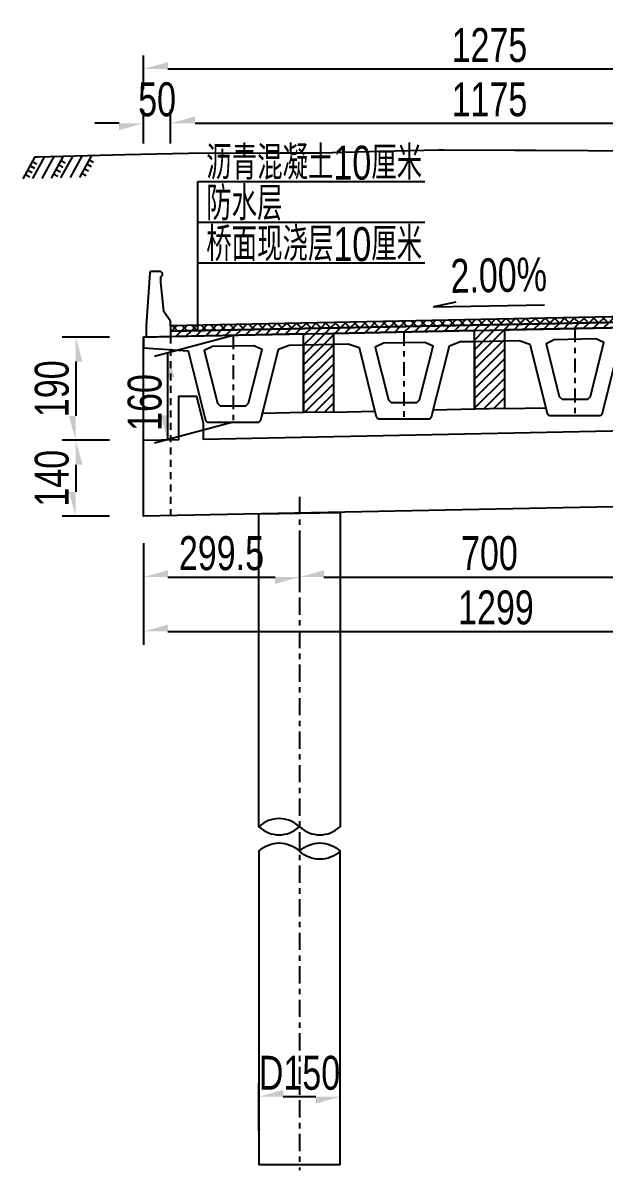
# Model space of a CAD drawing. Header units: millimetres. Extents: x 465729 to 466910, y 3671885 to 3673357.
# Drawn here: x 466822.92 to 466833.63, y 3673263.07 to 3673284.2 of the extents above; entities that cross this region are included whole.
import ezdxf
from ezdxf.enums import TextEntityAlignment as Align

# ---------------------------------------------------------------- set-up
doc = ezdxf.new("R2010")
doc.units = ezdxf.units.MM
doc.header["$LTSCALE"] = 0.2
doc.linetypes.add('CENTER', pattern=[50.8, 31.75, -6.35, 6.35, -6.35])
doc.linetypes.add('DASHED', pattern=[19.05, 12.7, -6.35])
doc.layers.add('桥梁横断面', color=3, linetype='Continuous')
doc.styles.add('BOM_Font', font='enTxt.shx', dxfattribs={"width": 0.75, "bigfont": 'hzTxt.shx'})
doc.dimstyles.new('BOM_Dim', dxfattribs={"dimscale": 0.1, "dimtxt": 2.5, "dimasz": 1.8, "dimexe": 1, "dimexo": 3, "dimgap": 0, "dimtad": 1, "dimdec": 1, "dimlfac": 100, "dimzin": 9, "dimdsep": 46, "dimtxsty": 'BOM_Font', "dimblk": 'ArrHalf', "dimblk1": 'ArrHalf', "dimblk2": 'ArrHalf', "dimcen": 0.5, "dimclrd": 7, "dimclre": 7, "dimclrt": 7, "dimaunit": 1, "dimadec": 0, "dimazin": 2, "dimtfac": 1, "dimtdec": 1, "dimtofl": 0, "dimtmove": 2, "dimatfit": 3, "dimfxl": 1, "dimtolj": 1, "dimtzin": 0, "dimarcsym": 0})
pattern_1 = [(45, (466797.51925, 3673297.07875), (-0.08980256, 0.08980256), [])]

# ---------------------------------------------------------------- blocks, each defined once
blk = doc.blocks.new('ArrHalf')
at = {"linetype": 'Continuous'}
blk.add_hatch(color=0, dxfattribs=at).paths.add_polyline_path([(-1, 0), (-1, -0.28), (0, 0)])
blk = doc.blocks.new('*D108')
at = {"layer": 'Defpoints', "color": 0, "linetype": 'Continuous', "transparency": 16777216}
for p in [(466825.143, 3673278.411), (466823.893, 3673276.511), (466825.143, 3673276.511)]:
    blk.add_point(p, dxfattribs=at)
at = {"layer": '桥梁横断面', "color": 7, "linetype": 'Continuous', "lineweight": -2, "transparency": 16777216}
for p, q in [((466824.518, 3673278.411), (466823.643, 3673278.411)), ((466823.893, 3673277.961), (466823.893, 3673276.961)), ((466824.518, 3673276.511), (466823.643, 3673276.511))]:
    blk.add_line(p, q, dxfattribs=at)
at = {"layer": '桥梁横断面', "color": 7, "linetype": 'Continuous', "lineweight": -2, "transparency": 16777216, "xscale": 0.45, "yscale": 0.45, "zscale": 0.45}
for p, rotation in [((466823.893, 3673278.411), 90), ((466823.893, 3673276.511), 270)]:
    blk.add_blockref('ArrHalf', p, dxfattribs=dict(at, rotation=rotation))
at = {"layer": '桥梁横断面', "color": 7, "linetype": 'Continuous', "transparency": 16777216, "insert": (466823.455, 3673277.461), "char_height": 0.625, "attachment_point": 5, "rotation": 90, "style": 'BOM_Font'}
blk.add_mtext('\\A1;190', dxfattribs=at)
blk = doc.blocks.new('*D109')
at = {"layer": 'Defpoints', "color": 0, "linetype": 'Continuous', "transparency": 16777216}
for p in [(466825.143, 3673276.511), (466823.893, 3673275.111), (466825.143, 3673275.111)]:
    blk.add_point(p, dxfattribs=at)
at = {"layer": '桥梁横断面', "color": 7, "linetype": 'Continuous', "lineweight": -2, "transparency": 16777216}
for p, q in [((466824.518, 3673276.511), (466823.643, 3673276.511)), ((466823.893, 3673276.061), (466823.893, 3673275.561)), ((466824.518, 3673275.111), (466823.643, 3673275.111))]:
    blk.add_line(p, q, dxfattribs=at)
at = {"layer": '桥梁横断面', "color": 7, "linetype": 'Continuous', "lineweight": -2, "transparency": 16777216, "xscale": 0.45, "yscale": 0.45, "zscale": 0.45}
for p, rotation in [((466823.893, 3673276.511), 90), ((466823.893, 3673275.111), 270)]:
    blk.add_blockref('ArrHalf', p, dxfattribs=dict(at, rotation=rotation))
at = {"layer": '桥梁横断面', "color": 7, "linetype": 'Continuous', "transparency": 16777216, "insert": (466823.455, 3673275.811), "char_height": 0.625, "attachment_point": 5, "rotation": 90, "style": 'BOM_Font'}
blk.add_mtext('\\A1;140', dxfattribs=at)
blk = doc.blocks.new('*D110')
at = {"layer": 'Defpoints', "color": 0, "linetype": 'Continuous', "transparency": 16777216}
for p in [(466827.268, 3673264.418), (466827.268, 3673263.168), (466828.768, 3673263.168)]:
    blk.add_point(p, dxfattribs=at)
at = {"layer": '桥梁横断面', "color": 7, "linetype": 'Continuous', "lineweight": -2, "transparency": 16777216}
for p, q in [((466827.268, 3673263.793), (466827.268, 3673264.668)), ((466828.768, 3673263.793), (466828.768, 3673264.668)), ((466828.318, 3673264.418), (466827.718, 3673264.418))]:
    blk.add_line(p, q, dxfattribs=at)
at = {"layer": '桥梁横断面', "color": 7, "linetype": 'Continuous', "lineweight": -2, "transparency": 16777216, "xscale": 0.45, "yscale": 0.45, "zscale": 0.45, "rotation": 180}
blk.add_blockref('ArrHalf', (466827.268, 3673264.418), dxfattribs=at)
at = {"layer": '桥梁横断面', "color": 7, "linetype": 'Continuous', "lineweight": -2, "transparency": 16777216, "xscale": 0.45, "yscale": 0.45, "zscale": 0.45}
blk.add_blockref('ArrHalf', (466828.768, 3673264.418), dxfattribs=at)
at = {"layer": '桥梁横断面', "color": 7, "linetype": 'Continuous', "transparency": 16777216, "insert": (466828.018, 3673264.856), "char_height": 0.625, "attachment_point": 5, "style": 'BOM_Font'}
blk.add_mtext('\\A1;D150', dxfattribs=at)
blk = doc.blocks.new('*D111')
at = {"layer": 'Defpoints', "color": 0, "linetype": 'Continuous', "transparency": 16777216}
for p in [(466825.143, 3673275.241), (466828.018, 3673275.241), (466828.018, 3673273.991)]:
    blk.add_point(p, dxfattribs=at)
at = {"layer": '桥梁横断面', "color": 7, "linetype": 'Continuous', "lineweight": -2, "transparency": 16777216}
for p, q in [((466825.143, 3673274.616), (466825.143, 3673273.741)), ((466828.018, 3673274.616), (466828.018, 3673273.741)), ((466825.593, 3673273.991), (466827.568, 3673273.991))]:
    blk.add_line(p, q, dxfattribs=at)
at = {"layer": '桥梁横断面', "color": 7, "linetype": 'Continuous', "lineweight": -2, "transparency": 16777216, "xscale": 0.45, "yscale": 0.45, "zscale": 0.45, "rotation": 180}
blk.add_blockref('ArrHalf', (466825.143, 3673273.991), dxfattribs=at)
at = {"layer": '桥梁横断面', "color": 7, "linetype": 'Continuous', "lineweight": -2, "transparency": 16777216, "xscale": 0.45, "yscale": 0.45, "zscale": 0.45}
blk.add_blockref('ArrHalf', (466828.018, 3673273.991), dxfattribs=at)
at = {"layer": '桥梁横断面', "color": 7, "linetype": 'Continuous', "transparency": 16777216, "insert": (466826.58, 3673274.428), "char_height": 0.625, "attachment_point": 5, "style": 'BOM_Font'}
blk.add_mtext('\\A1;299.5', dxfattribs=at)
blk = doc.blocks.new('*D113')
at = {"layer": 'Defpoints', "color": 0, "linetype": 'Continuous', "transparency": 16777216}
for p in [(466828.018, 3673275.241), (466835.018, 3673275.241), (466835.018, 3673273.991)]:
    blk.add_point(p, dxfattribs=at)
at = {"layer": '桥梁横断面', "color": 7, "linetype": 'Continuous', "lineweight": -2, "transparency": 16777216}
for p, q in [((466828.018, 3673274.616), (466828.018, 3673273.741)), ((466835.018, 3673274.616), (466835.018, 3673273.741)), ((466828.468, 3673273.991), (466834.568, 3673273.991))]:
    blk.add_line(p, q, dxfattribs=at)
at = {"layer": '桥梁横断面', "color": 7, "linetype": 'Continuous', "lineweight": -2, "transparency": 16777216, "xscale": 0.45, "yscale": 0.45, "zscale": 0.45, "rotation": 180}
blk.add_blockref('ArrHalf', (466828.018, 3673273.991), dxfattribs=at)
at = {"layer": '桥梁横断面', "color": 7, "linetype": 'Continuous', "lineweight": -2, "transparency": 16777216, "xscale": 0.45, "yscale": 0.45, "zscale": 0.45}
blk.add_blockref('ArrHalf', (466835.018, 3673273.991), dxfattribs=at)
at = {"layer": '桥梁横断面', "color": 7, "linetype": 'Continuous', "transparency": 16777216, "insert": (466831.518, 3673274.428), "char_height": 0.625, "attachment_point": 5, "style": 'BOM_Font'}
blk.add_mtext('\\A1;700', dxfattribs=at)
blk = doc.blocks.new('*D115')
at = {"layer": 'Defpoints', "color": 0, "linetype": 'Continuous', "transparency": 16777216}
for p in [(466825.143, 3673275.241), (466838.133, 3673275.241), (466838.133, 3673272.991)]:
    blk.add_point(p, dxfattribs=at)
at = {"layer": '桥梁横断面', "color": 7, "linetype": 'Continuous', "lineweight": -2, "transparency": 16777216}
for p, q in [((466825.143, 3673274.616), (466825.143, 3673272.741)), ((466838.133, 3673274.616), (466838.133, 3673272.741)), ((466825.593, 3673272.991), (466837.683, 3673272.991))]:
    blk.add_line(p, q, dxfattribs=at)
at = {"layer": '桥梁横断面', "color": 7, "linetype": 'Continuous', "lineweight": -2, "transparency": 16777216, "xscale": 0.45, "yscale": 0.45, "zscale": 0.45, "rotation": 180}
blk.add_blockref('ArrHalf', (466825.143, 3673272.991), dxfattribs=at)
at = {"layer": '桥梁横断面', "color": 7, "linetype": 'Continuous', "lineweight": -2, "transparency": 16777216, "xscale": 0.45, "yscale": 0.45, "zscale": 0.45}
blk.add_blockref('ArrHalf', (466838.133, 3673272.991), dxfattribs=at)
at = {"layer": '桥梁横断面', "color": 7, "linetype": 'Continuous', "transparency": 16777216, "insert": (466831.638, 3673273.428), "char_height": 0.625, "attachment_point": 5, "style": 'BOM_Font'}
blk.add_mtext('\\A1;1299', dxfattribs=at)
blk = doc.blocks.new('*D127')
at = {"layer": 'Defpoints', "color": 0, "linetype": 'Continuous', "transparency": 16777216}
for p in [(466837.393, 3673282.351), (466825.643, 3673280.351), (466837.393, 3673280.351)]:
    blk.add_point(p, dxfattribs=at)
at = {"layer": '桥梁横断面', "color": 7, "linetype": 'Continuous', "lineweight": -2, "transparency": 16777216}
for p, q in [((466825.643, 3673281.976), (466825.643, 3673282.601)), ((466837.393, 3673281.976), (466837.393, 3673282.601)), ((466826.093, 3673282.351), (466836.943, 3673282.351))]:
    blk.add_line(p, q, dxfattribs=at)
at = {"layer": '桥梁横断面', "color": 7, "linetype": 'Continuous', "lineweight": -2, "transparency": 16777216, "xscale": 0.45, "yscale": 0.45, "zscale": 0.45, "rotation": 180}
blk.add_blockref('ArrHalf', (466825.643, 3673282.351), dxfattribs=at)
at = {"layer": '桥梁横断面', "color": 7, "linetype": 'Continuous', "lineweight": -2, "transparency": 16777216, "xscale": 0.45, "yscale": 0.45, "zscale": 0.45}
blk.add_blockref('ArrHalf', (466837.393, 3673282.351), dxfattribs=at)
at = {"layer": '桥梁横断面', "color": 7, "linetype": 'Continuous', "transparency": 16777216, "insert": (466831.518, 3673282.788), "char_height": 0.625, "attachment_point": 5, "style": 'BOM_Font'}
blk.add_mtext('\\A1;1175', dxfattribs=at)
blk = doc.blocks.new('*D128')
at = {"layer": 'Defpoints', "color": 0, "linetype": 'Continuous', "transparency": 16777216}
for p in [(466837.893, 3673283.351), (466825.143, 3673280.351), (466837.893, 3673280.351)]:
    blk.add_point(p, dxfattribs=at)
at = {"layer": '桥梁横断面', "color": 7, "linetype": 'Continuous', "lineweight": -2, "transparency": 16777216}
for p, q in [((466825.143, 3673282.976), (466825.143, 3673283.601)), ((466837.893, 3673282.976), (466837.893, 3673283.601)), ((466825.593, 3673283.351), (466837.443, 3673283.351))]:
    blk.add_line(p, q, dxfattribs=at)
at = {"layer": '桥梁横断面', "color": 7, "linetype": 'Continuous', "lineweight": -2, "transparency": 16777216, "xscale": 0.45, "yscale": 0.45, "zscale": 0.45, "rotation": 180}
blk.add_blockref('ArrHalf', (466825.143, 3673283.351), dxfattribs=at)
at = {"layer": '桥梁横断面', "color": 7, "linetype": 'Continuous', "lineweight": -2, "transparency": 16777216, "xscale": 0.45, "yscale": 0.45, "zscale": 0.45}
blk.add_blockref('ArrHalf', (466837.893, 3673283.351), dxfattribs=at)
at = {"layer": '桥梁横断面', "color": 7, "linetype": 'Continuous', "transparency": 16777216, "insert": (466831.518, 3673283.788), "char_height": 0.625, "attachment_point": 5, "style": 'BOM_Font'}
blk.add_mtext('\\A1;1275', dxfattribs=at)
blk = doc.blocks.new('*D129')
at = {"layer": 'Defpoints', "color": 0, "linetype": 'Continuous', "transparency": 16777216}
for p in [(466825.643, 3673282.351), (466825.143, 3673280.351), (466825.643, 3673280.351)]:
    blk.add_point(p, dxfattribs=at)
at = {"layer": '桥梁横断面', "color": 7, "linetype": 'Continuous', "lineweight": -2, "transparency": 16777216}
for p, q in [((466825.143, 3673281.976), (466825.143, 3673282.601)), ((466825.643, 3673281.976), (466825.643, 3673282.601)), ((466824.693, 3673282.351), (466824.243, 3673282.351)), ((466826.093, 3673282.351), (466826.543, 3673282.351))]:
    blk.add_line(p, q, dxfattribs=at)
at = {"layer": '桥梁横断面', "color": 7, "linetype": 'Continuous', "lineweight": -2, "transparency": 16777216, "xscale": 0.45, "yscale": 0.45, "zscale": 0.45, "rotation": 180}
blk.add_blockref('ArrHalf', (466825.643, 3673282.351), dxfattribs=at)
at = {"layer": '桥梁横断面', "color": 7, "linetype": 'Continuous', "lineweight": -2, "transparency": 16777216, "xscale": 0.45, "yscale": 0.45, "zscale": 0.45}
blk.add_blockref('ArrHalf', (466825.143, 3673282.351), dxfattribs=at)
at = {"layer": '桥梁横断面', "color": 7, "linetype": 'Continuous', "transparency": 16777216, "insert": (466825.393, 3673282.788), "char_height": 0.625, "attachment_point": 5, "style": 'BOM_Font'}
blk.add_mtext('\\A1;50', dxfattribs=at)

msp = doc.modelspace()

# ---------------------------------------------------------------- hatches: boundary and pattern name
at = {"layer": '桥梁横断面', "linetype": 'Continuous'}
h = msp.add_hatch(dxfattribs=at)
h.set_pattern_fill('ANSI37', color=2, scale=0.04, style=0)
h.set_pattern_definition([(45, (466797.51925, 3673297.07875), (-0.08980256, 0.08980256), []), (135, (466797.51925, 3673297.07875), (-0.08980256, -0.08980256), [])])
h.paths.add_polyline_path([(466837.3929, 3673278.856), (466825.6429, 3673278.621), (466825.6429, 3673278.521), (466837.3929, 3673278.756)])
h = msp.add_hatch(dxfattribs=at)
h.set_pattern_fill('ANSI31', color=2, scale=0.04, style=0)
h.set_pattern_definition(pattern_1)
h.paths.add_polyline_path([(466837.3929, 3673278.756), (466825.6429, 3673278.521), (466825.6429, 3673278.421), (466828.0929, 3673278.47), (466828.6429, 3673278.481), (466831.2429, 3673278.533), (466831.7929, 3673278.544), (466834.3929, 3673278.596), (466834.9429, 3673278.607), (466837.3929, 3673278.656)])
h = msp.add_hatch(dxfattribs=at)
h.set_pattern_fill('ANSI31', color=2, scale=0.04, style=0)
h.set_pattern_definition(pattern_1)
h.paths.add_polyline_path([(466828.0929, 3673278.47), (466828.6429, 3673278.481), (466828.6429, 3673277.031), (466828.0929, 3673277.02)])
h = msp.add_hatch(dxfattribs=at)
h.set_pattern_fill('ANSI31', color=2, scale=0.04, style=0)
h.set_pattern_definition(pattern_1)
h.paths.add_polyline_path([(466831.2429, 3673278.533), (466831.7929, 3673278.544), (466831.7929, 3673277.094), (466831.2429, 3673277.083)])

# ---------------------------------------------------------------- linework, layer by layer
at = {"layer": '桥梁横断面', "color": 2, "linetype": 'Continuous'}
for p, q in [((466823.1429, 3673281.7295), (466822.9208, 3673281.3245)), ((466823.3173, 3673281.7356), (466823.0952, 3673281.3306)), ((466823.0984, 3673281.6484), (466823.1787, 3673281.6044)), ((466823.4909, 3673281.7401), (466823.2688, 3673281.3351)), ((466823.6645, 3673281.7447), (466823.4424, 3673281.3397)), ((466823.8381, 3673281.7493), (466823.616, 3673281.3443)), ((466823.62, 3673281.6637), (466823.7003, 3673281.6197)), ((466824.0117, 3673281.7539), (466823.7895, 3673281.3489)), ((466824.1853, 3673281.7585), (466823.9631, 3673281.3535)), ((466824.1029, 3673281.5964), (466824.1766, 3673281.5524)), ((466824.1408, 3673281.6774), (466824.2211, 3673281.6334)), ((466822.9652, 3673281.4054), (466823.0454, 3673281.3614)), ((466823.0096, 3673281.4864), (466823.0898, 3673281.4424)), ((466823.0605, 3673281.5674), (466823.1342, 3673281.5234)), ((466823.4868, 3673281.4207), (466823.567, 3673281.3767)), ((466823.5312, 3673281.5017), (466823.6114, 3673281.4577)), ((466823.5821, 3673281.5827), (466823.6558, 3673281.5387)), ((466824.0076, 3673281.4344), (466824.0878, 3673281.3904)), ((466824.052, 3673281.5154), (466824.1322, 3673281.4714))]:
    msp.add_line(p, q, dxfattribs=at)
at = {"layer": '桥梁横断面', "color": 7, "linetype": 'Continuous'}
for p, q in [((466826.1429, 3673278.531), (466826.1429, 3673281.281)), ((466826.1429, 3673281.281), (466830.3282, 3673281.281)), ((466826.1429, 3673280.531), (466830.3282, 3673280.531)), ((466826.1429, 3673279.781), (466830.3282, 3673279.781)), ((466826.7929, 3673278.444), (466825.344, 3673278.0557)), ((466825.5855, 3673278.1204), (466825.5855, 3673276.5204)), ((466826.7929, 3673276.844), (466825.344, 3673276.4557))]:
    msp.add_line(p, q, dxfattribs=at)
at = {"layer": '桥梁横断面', "color": 7, "linetype": 'CENTER', "ltscale": 0.04}
for p, q in [((466826.7929, 3673278.444), (466826.7929, 3673276.844)), ((466829.9429, 3673278.507), (466829.9429, 3673276.907)), ((466833.0929, 3673278.57), (466833.0929, 3673276.97))]:
    msp.add_line(p, q, dxfattribs=at)
at = {"layer": '桥梁横断面', "linetype": 'DASHED', "ltscale": 0.05}
msp.add_line((466825.6429, 3673278.421), (466825.6429, 3673275.121), dxfattribs=at)
at = {"layer": '桥梁横断面', "linetype": 'Continuous'}
for p, q in [((466828.0929, 3673278.27), (466828.6429, 3673278.281)), ((466831.2429, 3673278.333), (466831.7929, 3673278.344))]:
    msp.add_line(p, q, dxfattribs=at)
at = {"layer": '桥梁横断面', "color": 7, "linetype": 'CENTER', "ltscale": 0.05}
msp.add_line((466828.0179, 3673275.4685), (466828.0179, 3673263.0685), dxfattribs=at)
at = {"layer": '桥梁横断面', "color": 2, "linetype": 'Continuous'}
msp.add_lwpolyline([(466823.1429, 3673281.7295), (466823.1924, 3673281.7323), (466824.7992, 3673281.7747), (466825.9711, 3673281.7972), (466827.667, 3673281.8069), (466828.2174, 3673281.8086), (466828.3856, 3673281.8077), (466829.7781, 3673281.8446), (466830.5782, 3673281.8603), (466830.6699, 3673281.8607), (466831.9846, 3673281.8566), (466832.3711, 3673281.8536), (466836.2413, 3673281.8302), (466836.8982, 3673281.8345), (466836.9159, 3673281.8347), (466837.0721, 3673281.8344), (466837.9251, 3673281.8187), (466838.1329, 3673281.8136)], dxfattribs=at)
at = {"layer": '桥梁横断面', "linetype": 'Continuous'}
msp.add_lwpolyline([(466825.6429, 3673278.621), (466825.6429, 3673278.6881, 0.1529232), (466825.6384, 3673278.7024), (466825.5215, 3673278.8707, -0.1263605), (466825.5172, 3673278.8824), (466825.4609, 3673279.421), (466825.4609, 3673279.521), (466825.4909, 3673279.551, 0.1811988), (466825.4909, 3673279.591), (466825.4609, 3673279.621), (466825.2842, 3673279.621, 0.3944635), (466825.2593, 3673279.5977), (466825.1929, 3673278.621), (466825.1929, 3673278.412, 1)], format="xyb", dxfattribs=at)
at = {"layer": '桥梁横断面', "color": 3, "linetype": 'Continuous'}
for points in [[(466837.3929, 3673278.856), (466825.6429, 3673278.621), (466825.6429, 3673278.521), (466837.3929, 3673278.756)], [(466837.3929, 3673278.756), (466825.6429, 3673278.521), (466825.6429, 3673278.421), (466828.0929, 3673278.47), (466828.6429, 3673278.481), (466831.2429, 3673278.533), (466831.7929, 3673278.544), (466834.3929, 3673278.596), (466834.9429, 3673278.607), (466837.3929, 3673278.656)], [(466828.0929, 3673278.47), (466828.6429, 3673278.481), (466828.6429, 3673277.031), (466828.0929, 3673277.02)], [(466831.2429, 3673278.533), (466831.7929, 3673278.544), (466831.7929, 3673277.094), (466831.2429, 3673277.083)]]:
    msp.add_lwpolyline(points, close=True, dxfattribs=at)
at = {"layer": '桥梁横断面', "color": 7, "linetype": 'Continuous'}
msp.add_lwpolyline([(466830.8965, 3673279.0549), (466830.4919, 3673278.968), (466832.5339, 3673279.0088)], dxfattribs=at)
at = {"layer": '桥梁横断面', "linetype": 'Continuous', "ltscale": 0.05}
for points in [[(466825.6429, 3673278.421), (466838.1329, 3673278.6708), (466838.1329, 3673276.7708)], [(466825.1429, 3673276.511), (466825.1429, 3673278.411), (466825.6429, 3673278.421)]]:
    msp.add_lwpolyline(points, dxfattribs=at)
at = {"layer": '桥梁横断面', "linetype": 'Continuous', "ltscale": 0.04}
for points in [[(466825.1429, 3673278.411), (466825.1429, 3673278.211), (466825.1429, 3673278.211), (466825.9645, 3673278.1574), (466826.2834, 3673276.8818, 0.3441509), (466826.3319, 3673276.844), (466827.2538, 3673276.844, 0.3441509), (466827.3024, 3673276.8818), (466827.6296, 3673278.1907), (466827.8296, 3673278.2647), (466828.0929, 3673278.27), (466828.0929, 3673278.47)], [(466828.6429, 3673278.481), (466828.6429, 3673278.281), (466828.9145, 3673278.2864), (466829.1145, 3673278.2204), (466829.4334, 3673276.9448, 0.3441508), (466829.4819, 3673276.907), (466830.4038, 3673276.907, 0.3441506), (466830.4524, 3673276.9448), (466830.7796, 3673278.2537), (466830.9796, 3673278.3277), (466831.2429, 3673278.333), (466831.2429, 3673278.533)], [(466831.7929, 3673278.544), (466831.7929, 3673278.344), (466832.0645, 3673278.3494), (466832.2645, 3673278.2834), (466832.5834, 3673277.0078, 0.3441506), (466832.6319, 3673276.97), (466833.5538, 3673276.97, 0.3441508), (466833.6024, 3673277.0078), (466833.9296, 3673278.3167), (466834.1296, 3673278.3907), (466834.3929, 3673278.396), (466834.3929, 3673278.596)]]:
    msp.add_lwpolyline(points, format="xyb", close=True, dxfattribs=at)
at = {"layer": '桥梁横断面', "color": 2, "linetype": 'Continuous', "ltscale": 0.04}
for points in [[(466826.413, 3673278.2364), (466826.263, 3673278.1634), (466826.5054, 3673277.194), (466826.5554, 3673277.144), (466827.0304, 3673277.144), (466827.0804, 3673277.194), (466827.3281, 3673278.1847), (466827.1781, 3673278.2517)], [(466829.563, 3673278.2994), (466829.413, 3673278.2264), (466829.6554, 3673277.257), (466829.7054, 3673277.207), (466830.1804, 3673277.207), (466830.2304, 3673277.257), (466830.4781, 3673278.2477), (466830.3281, 3673278.3147)], [(466832.713, 3673278.3624), (466832.563, 3673278.2894), (466832.8054, 3673277.32), (466832.8554, 3673277.27), (466833.3304, 3673277.27), (466833.3804, 3673277.32), (466833.6281, 3673278.3107), (466833.4781, 3673278.3777)]]:
    msp.add_lwpolyline(points, close=True, dxfattribs=at)
at = {"layer": '桥梁横断面', "linetype": 'Continuous', "ltscale": 0.04}
for points in [[(466828.0929, 3673278.27), (466828.0929, 3673277.02), (466827.3331, 3673277.0048)], [(466828.6429, 3673278.281), (466828.6429, 3673277.031), (466829.4081, 3673277.0463)], [(466831.2429, 3673278.333), (466831.2429, 3673277.083), (466830.4831, 3673277.0678)], [(466831.7929, 3673278.344), (466831.7929, 3673277.094), (466832.5581, 3673277.1093)]]:
    msp.add_lwpolyline(points, dxfattribs=at)
at = {"layer": '桥梁横断面', "linetype": 'Continuous', "ltscale": 0.05}
msp.add_lwpolyline([(466825.1429, 3673276.511), (466825.7929, 3673276.524), (466825.7929, 3673277.324), (466826.1179, 3673277.324), (466826.2429, 3673276.824), (466826.2429, 3673276.533), (466836.7929, 3673276.744), (466836.7929, 3673277.053), (466836.9179, 3673277.553), (466837.2429, 3673277.553), (466837.2429, 3673276.753), (466838.1329, 3673276.7708), (466838.1329, 3673275.3708), (466825.1429, 3673275.111)], close=True, dxfattribs=at)
at = {"layer": '桥梁横断面', "color": 2, "linetype": 'Continuous', "ltscale": 0.05}
for points in [[(466827.2679, 3673269.3935), (466827.2679, 3673275.1535), (466828.7679, 3673275.1835), (466828.7679, 3673269.3935)], [(466827.2679, 3673268.9435), (466827.2679, 3673263.1685), (466828.7679, 3673263.1685), (466828.7679, 3673268.9435)]]:
    msp.add_lwpolyline(points, dxfattribs=at)
at = {"layer": '桥梁横断面', "color": 7, "linetype": 'Continuous', "ltscale": 0.05}
for points in [[(466828.0179, 3673269.3935, 0.4), (466827.2679, 3673269.3935, 0.4), (466828.0179, 3673269.3935, 0.4), (466828.7679, 3673269.3935)], [(466827.2679, 3673268.9435, -0.4), (466828.0179, 3673268.9435, -0.4), (466828.7679, 3673268.9435, -0.4), (466828.0179, 3673268.9435)]]:
    msp.add_lwpolyline(points, format="xyb", dxfattribs=at)

# ---------------------------------------------------------------- block references
at = {"layer": '桥梁横断面', "color": 7, "linetype": 'Continuous', "xscale": 0.45, "yscale": 0.45, "zscale": 0.45}
for p, rotation in [((466825.5855, 3673278.1204), 89.99999999999991), ((466825.5855, 3673276.5204), 269.9999999999998)]:
    msp.add_blockref('ArrHalf', p, dxfattribs=dict(at, rotation=rotation))

# ---------------------------------------------------------------- texts
at = {"layer": '桥梁横断面', "color": 7, "linetype": 'Continuous', "style": 'BOM_Font', "width": 0.75}
for s, p in [('沥青混凝土10厘米', (466826.2991, 3673281.3122)), ('防水层', (466826.2991, 3673280.5622)), ('桥面现浇层10厘米', (466826.2991, 3673279.8122))]:
    msp.add_text(s, height=0.625, dxfattribs=at).set_placement(p)
msp.add_text('2.00%', height=0.625, rotation=1.14592, dxfattribs=at).set_placement((466831.6991, 3673279.0547), align=Align.BOTTOM_CENTER)
msp.add_text('160', height=0.625, rotation=90, dxfattribs=at).set_placement((466825.1629, 3673277.2072), align=Align.MIDDLE_CENTER)

# ---------------------------------------------------------------- dimensions: what is measured, and where the dimension line sits
at = {"layer": '桥梁横断面', "color": 7, "linetype": 'Continuous'}
for base, p1, p2, override, picture, middle in [((466837.8929, 3673283.351), (466825.1429, 3673280.351), (466837.8929, 3673280.351), {"dimscale": 0.25, "dimexe": 1, "dimexo": 10.5, "dimgap": 0.5, "dimtad": 1, "dimjust": 0, "dimdec": 1, "dimlfac": 100, "dimzin": 9, "dimpost": '<>', "dimtix": 1}, '*D128', (466831.5179, 3673283.7885)), ((466825.6429, 3673282.351), (466825.1429, 3673280.351), (466825.6429, 3673280.351), {"dimscale": 0.25, "dimexe": 1, "dimexo": 6.5, "dimgap": 0.5, "dimtad": 1, "dimjust": 0, "dimdec": 1, "dimlfac": 100, "dimzin": 9, "dimpost": '<>', "dimtix": 1}, '*D129', (466825.3929, 3673282.7885)), ((466837.3929, 3673282.351), (466825.6429, 3673280.351), (466837.3929, 3673280.351), {"dimscale": 0.25, "dimexe": 1, "dimexo": 6.5, "dimgap": 0.5, "dimtad": 1, "dimjust": 0, "dimdec": 1, "dimlfac": 100, "dimzin": 9, "dimpost": '<>', "dimtix": 1}, '*D127', (466831.5179, 3673282.7885)), ((466838.1329, 3673272.9909), (466825.1429, 3673275.2409), (466838.1329, 3673275.2409), {"dimscale": 0.25, "dimexe": 1, "dimexo": 2.5, "dimgap": 0.5, "dimtad": 1, "dimjust": 0, "dimdec": 1, "dimlfac": 100, "dimzin": 9, "dimpost": '<>', "dimtix": 1}, '*D115', (466831.6379, 3673273.4284)), ((466835.0179, 3673273.9909), (466828.0179, 3673275.2409), (466835.0179, 3673275.2409), {"dimscale": 0.25, "dimexe": 1, "dimexo": 2.5, "dimgap": 0.5, "dimtad": 1, "dimjust": 0, "dimdec": 1, "dimlfac": 100, "dimzin": 9, "dimpost": '<>', "dimtix": 1}, '*D113', (466831.5179, 3673274.4284)), ((466827.2679, 3673264.4185), (466828.7679, 3673263.1685), (466827.2679, 3673263.1685), {"dimscale": 0.25, "dimexe": 1, "dimexo": 2.5, "dimgap": 0.5, "dimtad": 1, "dimjust": 0, "dimdec": 1, "dimlfac": 100, "dimzin": 9, "dimpost": 'D<>', "dimtix": 1}, '*D110', (466828.0179, 3673264.856))]:
    dim = msp.add_linear_dim(base=base, p1=p1, p2=p2, dimstyle='BOM_Dim', override=override, dxfattribs=at)
    dim.commit()
    dim.dimension.update_dxf_attribs({"geometry": picture, "text_midpoint": middle})
for base, p1, p2, picture, middle in [((466823.8929, 3673276.511), (466825.1429, 3673278.411), (466825.1429, 3673276.511), '*D108', (466823.4554, 3673277.461)), ((466823.8929, 3673275.111), (466825.1429, 3673276.511), (466825.1429, 3673275.111), '*D109', (466823.4554, 3673275.811))]:
    dim = msp.add_linear_dim(base=base, p1=p1, p2=p2, angle=90, dimstyle='BOM_Dim', override={"dimscale": 0.25, "dimexe": 1, "dimexo": 2.5, "dimgap": 0.5, "dimtad": 1, "dimjust": 0, "dimdec": 1, "dimlfac": 100, "dimzin": 9, "dimpost": '<>', "dimtix": 1}, dxfattribs=at)
    dim.commit()
    dim.dimension.update_dxf_attribs({"geometry": picture, "text_midpoint": middle})
dim = msp.add_linear_dim(base=(466828.0179, 3673273.9909), p1=(466825.1429, 3673275.2409), p2=(466828.0179, 3673275.2409), text='299.5', dimstyle='BOM_Dim', override={"dimscale": 0.25, "dimexe": 1, "dimexo": 2.5, "dimgap": 0.5, "dimtad": 1, "dimjust": 0, "dimdec": 1, "dimlfac": 100, "dimzin": 9, "dimpost": '<>', "dimtix": 1}, dxfattribs=at)
dim.commit()
dim.dimension.update_dxf_attribs({"geometry": '*D111', "text_midpoint": (466826.5804, 3673274.4284)})

doc.saveas('drawing.dxf')
